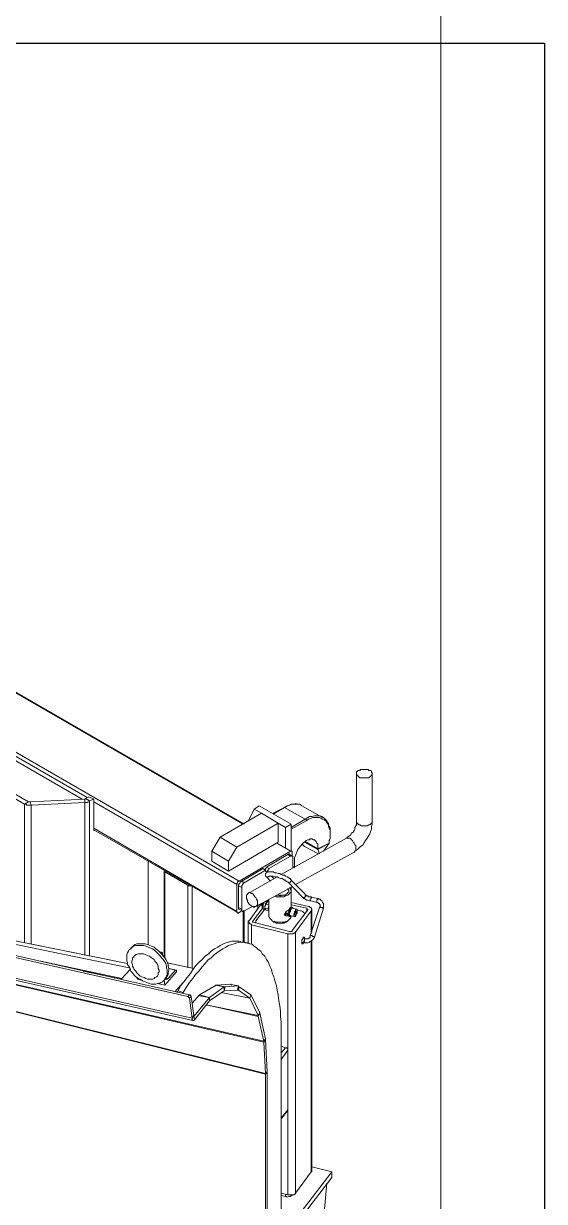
# Model space of a CAD drawing. Header units: millimetres. Extents: x 3 to 592, y 5 to 207.
# Drawn here: x 274.2 to 296.4, y 75 to 125.3 of the extents above; entities that cross this region are included whole.
import ezdxf

# ---------------------------------------------------------------- set-up
doc = ezdxf.new("R2010")
doc.units = ezdxf.units.MM
picture_1 = doc.add_image_def('image2.jpg', size_in_pixel=(500, 522))

msp = doc.modelspace()

# ---------------------------------------------------------------- linework, layer by layer
at = {"color": 9, "lineweight": 0, "true_color": 0xc0c0c0}
msp.add_lwpolyline([(291.994167, 5.221111), (291.994167, 204.822778)], dxfattribs=at)
at = {"color": 7, "lineweight": 0}
for points in [[(283.562778, 91.1225), (260.455833, 104.4575)], [(283.598056, 91.1225), (260.491111, 104.4575)], [(283.386389, 88.688333), (256.963333, 103.928333)], [(276.895278, 92.251389), (263.2075, 100.153611)], [(276.683611, 92.180833), (263.242778, 99.941944)], [(262.643056, 98.671944), (274.214167, 91.969167)], [(262.819444, 98.777778), (274.390556, 92.075)], [(288.395833, 93.274444), (288.395833, 91.228333)], [(289.066111, 91.228333), (289.066111, 93.274444)], [(274.461111, 92.075), (276.789444, 92.180833)], [(276.789444, 92.180833), (276.824722, 92.216111)], [(276.789444, 92.039722), (276.789444, 92.180833)], [(276.789444, 92.039722), (276.824722, 92.039722), (276.86, 92.039722), (276.895278, 92.039722), (276.930556, 92.075), (276.965833, 92.075), (277.001111, 92.075), (277.001111, 92.110278)], [(276.824722, 92.216111), (276.965833, 92.286667)], [(276.824722, 92.216111), (277.001111, 92.110278)], [(276.965833, 92.286667), (277.1775, 92.180833)], [(277.001111, 92.110278), (277.1775, 92.180833)], [(277.001111, 92.110278), (277.001111, 85.478056)], [(277.1775, 92.180833), (277.1775, 90.840278)], [(274.214167, 91.969167), (274.390556, 92.075)], [(274.214167, 91.969167), (274.249444, 91.969167), (274.284722, 91.969167), (274.32, 91.933889), (274.355278, 91.933889), (274.390556, 91.933889), (274.425833, 91.933889), (274.461111, 91.933889), (274.496389, 91.933889)], [(274.214167, 91.969167), (274.214167, 86.0425)], [(274.390556, 92.075), (274.425833, 92.075), (274.461111, 92.075)], [(274.461111, 92.075), (274.496389, 91.933889)], [(274.496389, 91.933889), (276.789444, 92.039722)], [(274.496389, 91.933889), (274.496389, 86.007222)], [(276.789444, 92.039722), (276.789444, 85.513333)], [(283.280556, 88.547222), (277.1775, 92.075)], [(284.021389, 91.7575), (283.774444, 91.228333)], [(284.021389, 91.7575), (284.233056, 91.898611)], [(284.338889, 91.581111), (284.021389, 91.7575)], [(285.608889, 91.1225), (284.233056, 91.898611)], [(285.326667, 91.828056), (284.832778, 91.581111)], [(285.326667, 91.828056), (284.832778, 91.545833)], [(285.926389, 91.969167), (285.891111, 91.969167), (285.785278, 92.004444), (285.714722, 91.969167), (285.644167, 91.969167), (285.538333, 91.933889), (285.467778, 91.898611), (285.361944, 91.863333), (285.326667, 91.828056)], [(285.961667, 91.969167), (285.891111, 91.969167), (285.785278, 91.969167), (285.714722, 91.969167), (285.608889, 91.969167), (285.538333, 91.933889), (285.4325, 91.898611), (285.326667, 91.828056)], [(286.208611, 91.334167), (285.326667, 91.828056)], [(286.0675, 91.898611), (286.032222, 91.933889), (285.961667, 91.969167)], [(286.949444, 91.404722), (286.0675, 91.898611)], [(282.575, 90.558056), (284.338889, 91.581111)], [(283.280556, 90.134722), (285.044444, 91.157778)], [(284.338889, 91.581111), (285.044444, 91.157778)], [(285.044444, 91.157778), (285.044444, 90.346389)], [(285.361944, 90.981389), (285.044444, 91.157778)], [(285.361944, 90.981389), (285.608889, 91.1225)], [(285.608889, 90.981389), (286.208611, 91.334167)], [(286.243889, 91.263611), (285.608889, 90.910833)], [(285.608889, 89.958333), (285.608889, 91.1225)], [(286.208611, 91.334167), (286.314444, 91.404722), (286.385, 91.44), (286.490833, 91.44), (286.596667, 91.475278), (286.667222, 91.475278), (286.737778, 91.475278), (286.843611, 91.475278)], [(286.243889, 91.263611), (286.243889, 91.298889), (286.243889, 91.334167), (286.208611, 91.334167)], [(287.196389, 91.087222), (287.125833, 91.193056), (287.090556, 91.263611), (287.02, 91.298889), (286.949444, 91.334167), (286.878889, 91.369444), (286.808333, 91.404722), (286.737778, 91.404722), (286.631944, 91.404722), (286.526111, 91.404722), (286.455556, 91.369444), (286.349722, 91.334167), (286.243889, 91.263611)], [(286.843611, 91.475278), (286.914167, 91.44), (286.984722, 91.404722), (287.02, 91.369444), (287.055278, 91.334167)], [(287.196389, 91.157778), (287.161111, 91.193056), (287.125833, 91.263611), (287.090556, 91.298889), (287.055278, 91.334167)], [(287.231667, 90.346389), (287.231667, 90.381667), (287.266944, 90.522778), (287.266944, 90.628611), (287.266944, 90.734444), (287.266944, 90.840278), (287.266944, 90.946111), (287.231667, 91.016667), (287.196389, 91.1225), (287.196389, 91.157778)], [(287.196389, 91.087222), (287.196389, 91.1225), (287.196389, 91.157778)], [(287.231667, 90.311111), (287.231667, 90.416944), (287.266944, 90.522778), (287.266944, 90.628611), (287.266944, 90.734444), (287.266944, 90.840278), (287.231667, 90.946111), (287.196389, 91.016667), (287.196389, 91.087222)], [(288.395833, 91.228333), (288.395833, 91.193056), (288.395833, 91.157778), (288.395833, 91.087222), (288.360556, 91.051944), (288.325278, 90.981389), (288.325278, 90.910833), (288.29, 90.840278), (288.254722, 90.769722), (288.184167, 90.734444), (288.148889, 90.663889), (288.113611, 90.628611), (288.043056, 90.593333), (288.007778, 90.558056), (287.9725, 90.522778)], [(288.29, 89.923056), (288.325278, 89.958333), (288.431111, 90.028889), (288.501667, 90.099444), (288.572222, 90.17), (288.678056, 90.240556), (288.713333, 90.311111), (288.783889, 90.416944), (288.854444, 90.522778), (288.889722, 90.593333), (288.960278, 90.699167), (288.995556, 90.805), (289.030833, 90.910833), (289.030833, 91.016667), (289.066111, 91.1225), (289.066111, 91.228333)], [(288.960278, 91.087222), (288.925, 91.087222), (288.854444, 91.051944), (288.783889, 91.051944), (288.713333, 91.051944), (288.678056, 91.051944), (288.6075, 91.051944), (288.536944, 91.087222), (288.501667, 91.087222), (288.466389, 91.1225), (288.431111, 91.157778), (288.395833, 91.193056), (288.395833, 91.228333)], [(289.066111, 91.228333), (289.066111, 91.193056), (289.030833, 91.157778), (288.995556, 91.1225), (288.960278, 91.087222)], [(283.280556, 87.383056), (277.1775, 90.946111)], [(277.1775, 90.875556), (283.315833, 87.347778)], [(277.1775, 90.840278), (277.212778, 90.840278)], [(285.361944, 90.099444), (285.361944, 90.981389)], [(282.222222, 89.958333), (282.575, 90.558056)], [(282.575, 90.558056), (283.280556, 90.134722)], [(285.044444, 90.346389), (282.927778, 89.111667)], [(282.927778, 89.535), (283.280556, 90.134722)], [(285.573611, 89.958333), (284.973889, 90.311111)], [(285.608889, 89.958333), (285.009167, 90.311111)], [(287.9725, 90.522778), (285.185556, 88.970556)], [(285.75, 89.535), (285.75, 89.605556), (285.75, 89.676111), (285.785278, 89.781944), (285.820556, 89.8525), (285.855833, 89.958333), (285.891111, 90.028889), (285.926389, 90.099444), (285.996944, 90.17), (286.0675, 90.240556), (286.102778, 90.311111), (286.173333, 90.346389), (286.243889, 90.416944), (286.314444, 90.452222), (286.385, 90.452222), (286.420278, 90.4875), (286.490833, 90.4875), (286.561389, 90.452222), (286.596667, 90.452222), (286.631944, 90.416944), (286.667222, 90.381667), (286.7025, 90.311111), (286.737778, 90.275833), (286.737778, 90.205278), (286.737778, 90.134722), (286.737778, 90.064167)], [(286.173333, 90.17), (286.0675, 90.275833)], [(286.737778, 90.028889), (286.173333, 90.346389)], [(286.173333, 90.17), (286.773056, 89.8525)], [(286.773056, 89.8525), (286.173333, 90.17)], [(286.737778, 90.064167), (286.208611, 90.381667)], [(286.737778, 90.064167), (287.231667, 90.311111)], [(287.231667, 90.311111), (286.737778, 90.028889)], [(286.984722, 89.958333), (287.055278, 90.064167), (287.125833, 90.17), (287.196389, 90.275833), (287.231667, 90.311111)], [(286.984722, 89.958333), (287.055278, 90.064167), (287.125833, 90.17), (287.231667, 90.311111)], [(287.231667, 90.311111), (287.231667, 90.346389)], [(287.231667, 90.311111), (287.231667, 90.346389)], [(288.360556, 90.064167), (288.360556, 90.134722), (288.360556, 90.205278), (288.325278, 90.240556), (288.29, 90.311111), (288.254722, 90.346389), (288.219444, 90.416944), (288.184167, 90.452222), (288.148889, 90.4875), (288.113611, 90.522778), (288.043056, 90.522778), (288.007778, 90.522778), (287.9725, 90.522778)], [(282.222222, 89.958333), (282.927778, 89.535)], [(282.222222, 89.535), (282.222222, 89.958333)], [(285.573611, 89.958333), (283.386389, 88.688333)], [(284.550556, 89.288056), (285.467778, 89.817222)], [(284.656389, 89.2175), (285.573611, 89.746667)], [(285.467778, 89.817222), (285.503056, 89.8525), (285.538333, 89.8525), (285.538333, 89.817222)], [(285.573611, 89.746667), (285.467778, 89.817222)], [(285.644167, 89.746667), (285.538333, 89.817222)], [(285.644167, 89.923056), (285.644167, 89.958333), (285.608889, 89.958333), (285.573611, 89.958333)], [(285.679444, 89.676111), (285.679444, 89.711389), (285.679444, 89.746667), (285.644167, 89.746667), (285.644167, 89.781944), (285.608889, 89.781944), (285.608889, 89.746667), (285.573611, 89.746667)], [(285.644167, 89.781944), (285.644167, 89.923056)], [(285.679444, 89.676111), (285.679444, 89.252778)], [(285.785278, 88.547222), (288.29, 89.923056)], [(286.737778, 90.028889), (286.737778, 90.064167)], [(286.737778, 90.028889), (286.808333, 89.8525)], [(288.29, 89.923056), (288.325278, 89.958333), (288.360556, 89.993611), (288.360556, 90.028889), (288.360556, 90.064167)], [(281.269722, 83.82), (257.986389, 89.076389)], [(279.505833, 89.535), (279.505833, 85.971944)], [(280.211389, 89.076389), (280.176111, 89.076389), (280.176111, 89.111667), (280.176111, 89.146944)], [(280.176111, 89.111667), (280.176111, 85.478056)], [(281.199167, 88.511944), (280.211389, 89.076389)], [(280.211389, 85.442778), (280.211389, 89.076389)], [(282.222222, 89.535), (282.927778, 89.111667)], [(282.927778, 89.111667), (282.927778, 89.535)], [(283.492222, 88.688333), (284.409444, 89.2175)], [(283.598056, 88.617778), (284.515278, 89.146944)], [(284.515278, 89.146944), (284.409444, 89.2175)], [(284.550556, 89.288056), (284.550556, 89.252778), (284.515278, 89.2175), (284.515278, 89.182222), (284.48, 89.182222)], [(284.656389, 89.2175), (284.656389, 89.182222), (284.621111, 89.146944), (284.585833, 89.111667), (284.585833, 89.076389), (284.550556, 89.076389), (284.515278, 89.111667), (284.515278, 89.146944)], [(285.573611, 88.758889), (285.573611, 88.794167), (285.538333, 88.794167), (285.503056, 88.829444), (285.4325, 88.864722), (285.361944, 88.9), (285.326667, 88.935278), (285.256111, 88.935278), (285.185556, 88.970556), (285.115, 89.005833), (285.044444, 89.005833), (284.973889, 89.041111), (284.903333, 89.041111), (284.832778, 89.076389), (284.762222, 89.076389), (284.726944, 89.076389), (284.656389, 89.076389), (284.621111, 89.076389), (284.585833, 89.076389), (284.550556, 89.041111), (284.515278, 89.005833), (284.515278, 88.970556), (284.515278, 88.935278), (284.515278, 88.9), (284.550556, 88.864722)], [(284.550556, 89.288056), (284.656389, 89.2175)], [(285.75, 89.358611), (285.75, 89.323333), (285.75, 89.288056), (285.714722, 89.252778)], [(285.714722, 89.252778), (285.75, 89.358611)], [(285.75, 89.358611), (285.75, 89.535)], [(281.199167, 83.749444), (257.915833, 89.005833)], [(278.694444, 84.984167), (259.468056, 88.935278)], [(259.468056, 88.935278), (278.694444, 84.984167)], [(278.623889, 85.160556), (259.750278, 88.970556)], [(278.623889, 85.160556), (259.785556, 88.970556)], [(283.386389, 88.688333), (283.351111, 88.688333), (283.315833, 88.653056), (283.315833, 88.617778), (283.280556, 88.5825), (283.280556, 88.547222)], [(283.351111, 88.476667), (283.351111, 88.511944), (283.351111, 88.547222), (283.386389, 88.547222), (283.386389, 88.5825), (283.421667, 88.617778), (283.421667, 88.653056), (283.456944, 88.653056), (283.492222, 88.688333)], [(283.492222, 88.688333), (283.598056, 88.617778)], [(283.598056, 88.617778), (283.562778, 88.5825), (283.5275, 88.547222), (283.5275, 88.511944), (283.492222, 88.476667), (283.492222, 88.441389), (283.492222, 88.406111)], [(285.009167, 88.864722), (283.774444, 88.159167)], [(284.550556, 88.864722), (284.726944, 88.688333)], [(284.585833, 88.864722), (284.550556, 88.864722)], [(284.691667, 88.9), (284.656389, 88.9), (284.656389, 88.864722), (284.621111, 88.864722), (284.585833, 88.864722)], [(284.656389, 88.9), (284.691667, 88.9), (284.726944, 88.9), (284.762222, 88.9), (284.832778, 88.9), (284.903333, 88.864722), (284.938611, 88.864722), (285.009167, 88.864722), (285.079722, 88.829444), (285.150278, 88.794167), (285.220833, 88.794167), (285.291389, 88.758889), (285.326667, 88.723611), (285.361944, 88.723611), (285.397222, 88.688333), (285.4325, 88.653056), (285.467778, 88.653056)], [(284.868056, 88.794167), (284.762222, 88.9)], [(285.467778, 88.653056), (286.102778, 87.982778)], [(285.503056, 88.617778), (285.467778, 88.653056)], [(285.573611, 88.758889), (285.608889, 88.758889), (285.608889, 88.723611), (285.608889, 88.688333), (285.573611, 88.653056), (285.538333, 88.617778), (285.503056, 88.617778)], [(286.208611, 88.123889), (285.573611, 88.758889)], [(281.375556, 82.832222), (257.4925, 88.229722)], [(257.4925, 88.159167), (281.410833, 82.726389)], [(281.340278, 88.476667), (281.305, 88.476667), (281.269722, 88.476667), (281.234444, 88.476667), (281.199167, 88.511944)], [(281.199167, 84.984167), (281.199167, 88.511944)], [(281.375556, 84.948889), (281.375556, 88.441389)], [(283.280556, 88.547222), (283.280556, 87.383056)], [(283.492222, 88.406111), (283.351111, 88.476667)], [(283.351111, 87.559444), (283.351111, 88.476667)], [(283.492222, 87.488889), (283.492222, 88.406111)], [(284.091944, 87.594722), (285.644167, 88.441389)], [(284.903333, 88.053333), (284.973889, 88.018056), (285.044444, 88.018056), (285.150278, 88.018056), (285.220833, 88.018056), (285.291389, 88.018056), (285.361944, 88.053333), (285.397222, 88.053333), (285.467778, 88.088611), (285.503056, 88.123889), (285.538333, 88.159167), (285.573611, 88.194444), (285.608889, 88.229722), (285.608889, 88.300278), (285.573611, 88.335556), (285.573611, 88.370833), (285.538333, 88.406111)], [(284.973889, 88.088611), (285.044444, 88.088611), (285.115, 88.053333), (285.150278, 88.053333), (285.220833, 88.088611), (285.291389, 88.088611), (285.361944, 88.088611), (285.397222, 88.123889), (285.4325, 88.159167), (285.467778, 88.194444), (285.503056, 88.229722), (285.503056, 88.265), (285.503056, 88.300278), (285.467778, 88.335556), (285.467778, 88.370833)], [(285.009167, 88.088611), (285.044444, 88.088611), (285.115, 88.088611), (285.185556, 88.088611), (285.256111, 88.088611)], [(285.608889, 87.771111), (285.608889, 88.441389)], [(285.608889, 87.559444), (285.608889, 88.265)], [(286.208611, 88.123889), (286.208611, 88.088611), (286.243889, 88.053333), (286.208611, 88.018056), (286.173333, 87.982778), (286.138056, 87.982778)], [(286.490833, 87.982778), (286.455556, 88.018056), (286.420278, 88.018056), (286.349722, 88.018056), (286.314444, 88.053333), (286.279167, 88.053333), (286.243889, 88.088611), (286.208611, 88.088611), (286.208611, 88.123889)], [(284.444722, 81.844444), (259.009444, 87.665278)], [(259.009444, 87.665278), (284.444722, 81.809167)], [(283.351111, 87.559444), (283.492222, 87.488889)], [(283.386389, 87.488889), (283.351111, 87.488889), (283.351111, 87.524167), (283.351111, 87.559444)], [(283.950833, 87.594722), (283.598056, 87.418333)], [(284.338889, 87.735833), (283.809722, 86.995)], [(284.409444, 87.559444), (283.950833, 86.959722)], [(284.197778, 87.665278), (284.1625, 87.488889)], [(284.374167, 87.735833), (284.374167, 87.700556), (284.374167, 87.665278), (284.338889, 87.63), (284.374167, 87.63)], [(284.409444, 87.771111), (284.409444, 87.735833), (284.374167, 87.735833), (284.374167, 87.700556), (284.374167, 87.665278), (284.374167, 87.63), (284.374167, 87.594722), (284.374167, 87.559444)], [(284.409444, 87.735833), (284.374167, 87.735833)], [(284.374167, 87.63), (284.374167, 87.594722)], [(284.374167, 87.559444), (284.409444, 87.559444)], [(284.515278, 87.806389), (284.48, 87.806389), (284.444722, 87.771111), (284.444722, 87.735833), (284.409444, 87.700556), (284.409444, 87.63), (284.409444, 87.594722), (284.409444, 87.559444), (284.409444, 87.524167)], [(284.409444, 87.524167), (284.409444, 87.559444), (284.409444, 87.63), (284.409444, 87.665278), (284.409444, 87.700556), (284.444722, 87.735833), (284.444722, 87.771111), (284.48, 87.806389)], [(284.444722, 87.771111), (284.409444, 87.771111)], [(284.48, 87.594722), (284.515278, 87.665278)], [(284.48, 87.594722), (284.48, 87.63), (284.515278, 87.63), (284.515278, 87.665278)], [(284.48, 87.559444), (284.48, 87.594722)], [(284.48, 87.524167), (284.48, 87.559444)], [(284.585833, 87.806389), (284.515278, 87.806389)], [(284.515278, 87.700556), (284.515278, 87.735833)], [(284.515278, 87.735833), (284.550556, 87.735833)], [(284.515278, 87.665278), (284.515278, 87.700556)], [(284.515278, 87.700556), (284.656389, 87.665278)], [(284.621111, 87.876944), (284.550556, 87.806389)], [(284.550556, 87.735833), (284.550556, 87.771111)], [(284.550556, 87.771111), (284.585833, 87.771111)], [(284.550556, 87.735833), (284.550556, 87.771111)], [(284.585833, 87.771111), (284.585833, 87.806389)], [(284.585833, 87.806389), (284.656389, 87.806389)], [(284.656389, 87.912222), (284.656389, 87.876944), (284.621111, 87.876944)], [(284.621111, 87.876944), (284.621111, 87.806389)], [(284.621111, 87.524167), (284.656389, 87.63)], [(284.656389, 87.912222), (284.656389, 87.171389)], [(284.656389, 87.665278), (284.656389, 87.63)], [(284.656389, 87.63), (284.656389, 87.665278)], [(284.656389, 87.524167), (284.656389, 87.559444)], [(285.503056, 87.171389), (285.503056, 87.206667), (285.467778, 87.241944), (285.467778, 87.3125), (285.503056, 87.347778), (285.503056, 87.383056), (285.503056, 87.453611), (285.538333, 87.488889), (285.538333, 87.524167), (285.573611, 87.559444), (285.608889, 87.559444)], [(285.573611, 87.171389), (285.538333, 87.171389), (285.538333, 87.206667), (285.503056, 87.241944), (285.503056, 87.277222), (285.538333, 87.347778), (285.538333, 87.383056), (285.538333, 87.418333), (285.573611, 87.488889), (285.573611, 87.524167), (285.608889, 87.559444), (285.644167, 87.559444), (285.679444, 87.559444)], [(285.608889, 87.206667), (285.573611, 87.171389), (285.538333, 87.206667), (285.538333, 87.241944), (285.538333, 87.277222), (285.538333, 87.347778), (285.538333, 87.383056), (285.573611, 87.418333), (285.573611, 87.453611), (285.608889, 87.488889), (285.608889, 87.524167), (285.644167, 87.559444), (285.679444, 87.559444), (285.679444, 87.524167)], [(286.349722, 87.594722), (285.608889, 87.771111)], [(286.279167, 87.524167), (285.608889, 87.665278)], [(285.644167, 87.559444), (285.608889, 87.559444)], [(285.679444, 87.524167), (285.679444, 87.559444)], [(286.102778, 87.982778), (286.138056, 87.9475), (286.173333, 87.9475), (286.208611, 87.912222), (286.279167, 87.876944), (286.314444, 87.876944), (286.385, 87.841667), (286.420278, 87.841667), (286.455556, 87.841667)], [(286.138056, 87.982778), (286.102778, 87.982778)], [(286.455556, 87.418333), (286.490833, 87.453611), (286.490833, 87.488889), (286.455556, 87.524167), (286.455556, 87.559444), (286.420278, 87.559444), (286.385, 87.594722), (286.349722, 87.594722)], [(286.490833, 87.982778), (286.455556, 87.982778), (286.455556, 87.9475), (286.420278, 87.912222), (286.420278, 87.876944), (286.420278, 87.841667)], [(286.420278, 87.841667), (286.455556, 87.841667)], [(286.808333, 87.559444), (286.420278, 86.36)], [(286.455556, 87.841667), (286.7025, 87.771111)], [(286.773056, 87.9475), (286.490833, 87.982778)], [(286.773056, 87.9475), (286.737778, 87.9475), (286.737778, 87.912222), (286.7025, 87.876944), (286.7025, 87.841667), (286.7025, 87.806389), (286.7025, 87.771111)], [(286.7025, 87.771111), (286.737778, 87.771111), (286.773056, 87.735833), (286.808333, 87.735833), (286.808333, 87.700556), (286.843611, 87.665278), (286.843611, 87.594722), (286.808333, 87.559444)], [(286.984722, 87.524167), (286.984722, 87.559444), (286.984722, 87.594722), (286.984722, 87.665278), (286.984722, 87.735833), (286.949444, 87.771111), (286.914167, 87.841667), (286.878889, 87.876944), (286.843611, 87.912222), (286.773056, 87.912222), (286.773056, 87.9475)], [(286.984722, 87.524167), (286.949444, 87.524167), (286.949444, 87.559444), (286.914167, 87.559444), (286.878889, 87.559444), (286.843611, 87.559444), (286.808333, 87.559444)], [(283.280556, 87.383056), (283.280556, 87.347778), (283.315833, 87.347778), (283.315833, 87.3125), (283.351111, 87.3125), (283.351111, 87.347778), (283.386389, 87.347778)], [(283.386389, 87.488889), (283.5275, 87.418333)], [(283.386389, 87.347778), (283.492222, 87.418333)], [(283.492222, 87.488889), (283.492222, 87.453611), (283.492222, 87.418333), (283.5275, 87.418333), (283.5275, 87.383056), (283.562778, 87.383056), (283.562778, 87.418333), (283.598056, 87.418333)], [(283.562778, 86.077778), (283.562778, 87.383056)], [(283.598056, 86.077778), (283.598056, 87.418333)], [(284.48, 87.488889), (284.091944, 86.995)], [(284.409444, 87.524167), (284.409444, 87.488889)], [(284.409444, 87.488889), (284.515278, 87.488889)], [(284.48, 87.524167), (284.621111, 87.488889)], [(284.48, 87.488889), (284.48, 87.524167)], [(284.515278, 87.488889), (284.48, 87.488889)], [(284.515278, 87.488889), (284.48, 87.488889)], [(284.515278, 87.453611), (284.515278, 87.488889)], [(284.515278, 87.453611), (284.656389, 87.418333)], [(284.621111, 87.524167), (284.621111, 87.488889)], [(284.656389, 87.488889), (284.621111, 87.488889), (284.621111, 87.524167)], [(284.621111, 87.488889), (284.656389, 87.488889)], [(284.656389, 87.418333), (284.656389, 87.488889)], [(284.656389, 87.171389), (284.691667, 87.100833), (284.726944, 87.065556), (284.762222, 87.030278), (284.7975, 86.995)], [(284.7975, 86.995), (284.868056, 86.959722), (284.903333, 86.959722), (284.973889, 86.924444), (285.044444, 86.924444), (285.150278, 86.924444), (285.220833, 86.924444), (285.291389, 86.924444), (285.361944, 86.959722), (285.397222, 86.959722), (285.467778, 86.995), (285.503056, 87.030278), (285.538333, 87.065556), (285.573611, 87.100833), (285.608889, 87.171389)], [(285.503056, 87.418333), (285.503056, 87.453611), (285.467778, 87.418333), (285.4325, 87.418333), (285.397222, 87.383056), (285.361944, 87.347778), (285.361944, 87.3125), (285.326667, 87.277222), (285.326667, 87.241944), (285.361944, 87.206667), (285.397222, 87.206667), (285.4325, 87.206667)], [(285.326667, 87.241944), (285.361944, 87.241944), (285.397222, 87.277222), (285.4325, 87.3125)], [(285.361944, 87.347778), (285.361944, 87.3125), (285.397222, 87.277222), (285.4325, 87.277222)], [(285.361944, 87.3125), (285.4325, 87.3125)], [(285.4325, 87.206667), (285.467778, 87.241944)], [(285.503056, 87.171389), (285.538333, 87.171389)], [(285.644167, 87.524167), (285.608889, 87.524167), (285.608889, 87.488889), (285.573611, 87.453611), (285.573611, 87.418333), (285.573611, 87.383056), (285.538333, 87.347778), (285.538333, 87.277222), (285.538333, 87.241944), (285.573611, 87.206667)], [(285.573611, 87.171389), (285.573611, 87.206667)], [(285.573611, 87.206667), (285.75, 87.171389)], [(285.608889, 87.171389), (285.608889, 87.206667)], [(285.820556, 87.488889), (285.644167, 87.524167)], [(285.644167, 86.571667), (286.314444, 87.453611)], [(285.75, 87.171389), (285.714722, 87.206667), (285.714722, 87.241944), (285.714722, 87.277222), (285.75, 87.3125)], [(285.75, 87.3125), (285.75, 87.347778), (285.75, 87.383056), (285.785278, 87.418333), (285.785278, 87.453611), (285.820556, 87.488889)], [(285.785278, 87.383056), (285.75, 87.3125)], [(285.75, 87.3125), (285.75, 87.241944)], [(285.75, 87.241944), (285.785278, 87.241944)], [(285.75, 87.241944), (285.785278, 87.241944)], [(285.820556, 87.418333), (285.785278, 87.383056)], [(285.785278, 86.501111), (286.455556, 87.418333)], [(285.785278, 87.347778), (285.820556, 87.3125)], [(285.785278, 87.241944), (285.820556, 87.3125)], [(285.820556, 87.3125), (285.820556, 87.418333)], [(285.996944, 87.418333), (285.855833, 87.453611)], [(286.173333, 87.277222), (286.173333, 87.3125), (286.138056, 87.347778), (286.102778, 87.383056), (286.032222, 87.418333), (285.996944, 87.418333)], [(286.314444, 87.453611), (286.314444, 87.488889), (286.279167, 87.488889), (286.279167, 87.524167)], [(286.279167, 87.524167), (286.279167, 87.418333)], [(286.455556, 87.418333), (286.455556, 86.430556)], [(286.490833, 86.501111), (286.490833, 87.488889)], [(286.596667, 86.289444), (286.984722, 87.524167)], [(258.903611, 86.818611), (284.515278, 80.433333)], [(284.515278, 80.468611), (258.938889, 86.818611)], [(283.809722, 86.995), (283.774444, 86.995), (283.774444, 86.959722), (283.774444, 86.924444), (283.809722, 86.924444), (283.809722, 86.889167), (283.845, 86.853889), (283.880278, 86.853889), (283.915556, 86.818611)], [(283.774444, 86.959722), (283.774444, 86.007222)], [(283.915556, 86.818611), (285.467778, 86.430556)], [(283.915556, 86.818611), (283.915556, 85.971944)], [(283.950833, 86.959722), (283.950833, 86.924444), (283.986111, 86.924444)], [(283.986111, 86.924444), (285.538333, 86.536389)], [(284.091944, 86.995), (284.091944, 86.959722), (284.091944, 86.924444), (284.091944, 86.889167)], [(284.091944, 86.924444), (284.091944, 86.889167)], [(284.7975, 86.995), (284.832778, 86.959722), (284.868056, 86.924444), (284.903333, 86.924444), (284.973889, 86.889167), (285.044444, 86.889167), (285.115, 86.853889), (285.150278, 86.853889), (285.220833, 86.889167), (285.291389, 86.889167), (285.361944, 86.924444), (285.397222, 86.924444), (285.4325, 86.959722), (285.467778, 86.995)], [(285.538333, 86.536389), (285.573611, 86.536389), (285.608889, 86.536389), (285.644167, 86.536389), (285.644167, 86.571667)], [(283.492222, 86.077778), (283.386389, 86.113056), (283.280556, 86.113056), (283.174722, 86.113056), (283.068889, 86.113056), (282.927778, 86.077778), (282.821944, 86.0425), (282.716111, 86.007222), (282.575, 85.936667), (282.469167, 85.866111), (282.328056, 85.795556), (282.186944, 85.689722), (282.081111, 85.583889), (281.94, 85.478056), (281.798889, 85.336944), (281.693056, 85.231111), (281.551944, 85.09), (281.410833, 84.913611), (281.305, 84.737222), (281.163889, 84.560833), (281.022778, 84.384444), (280.881667, 84.208056), (280.775833, 83.996389)], [(285.185556, 81.844444), (285.185556, 82.126667), (285.185556, 82.373611), (285.185556, 82.655833), (285.150278, 82.902778), (285.150278, 83.114444), (285.115, 83.361389), (285.079722, 83.573056), (285.044444, 83.82), (285.009167, 84.031667), (284.973889, 84.208056), (284.903333, 84.419722), (284.868056, 84.596111), (284.7975, 84.7725), (284.762222, 84.913611), (284.691667, 85.054722), (284.621111, 85.231111), (284.550556, 85.336944), (284.48, 85.478056), (284.374167, 85.583889), (284.303611, 85.689722), (284.197778, 85.760278), (284.127222, 85.830833), (284.021389, 85.901389), (283.950833, 85.971944), (283.845, 86.007222), (283.739167, 86.0425), (283.633333, 86.0425), (283.5275, 86.077778), (283.421667, 86.077778), (283.280556, 86.0425), (283.174722, 86.007222), (283.068889, 85.971944), (282.927778, 85.936667), (282.821944, 85.866111), (282.680833, 85.795556), (282.575, 85.725), (282.433889, 85.619167), (282.328056, 85.548611), (282.186944, 85.4075), (282.045833, 85.301667), (281.94, 85.160556), (281.798889, 85.019444), (281.657778, 84.843056), (281.516667, 84.701944), (281.410833, 84.525556), (281.269722, 84.349167), (281.128611, 84.1375), (280.9875, 83.925833)], [(283.739167, 86.0425), (283.492222, 86.077778)], [(285.467778, 86.430556), (285.538333, 86.430556), (285.573611, 86.430556), (285.608889, 86.430556), (285.679444, 86.430556), (285.714722, 86.465833), (285.75, 86.465833), (285.785278, 86.501111)], [(285.467778, 86.430556), (285.467778, 75.282778)], [(285.785278, 86.501111), (285.785278, 75.353333)], [(286.138056, 86.077778), (286.138056, 86.0425), (286.102778, 86.007222), (286.0675, 86.007222), (286.0675, 86.0425), (286.0675, 86.077778), (286.0675, 86.113056), (286.0675, 86.183611), (286.102778, 86.218889), (286.102778, 86.254167), (286.138056, 86.289444)], [(286.0675, 86.077778), (286.173333, 86.0425)], [(286.208611, 86.218889), (286.102778, 86.254167)], [(286.138056, 86.289444), (286.173333, 86.289444), (286.173333, 86.254167), (286.173333, 86.218889)], [(286.173333, 86.0425), (286.173333, 86.077778), (286.138056, 86.113056), (286.173333, 86.113056), (286.173333, 86.148333), (286.173333, 86.183611), (286.173333, 86.218889), (286.208611, 86.218889)], [(286.173333, 86.0425), (286.208611, 86.0425), (286.243889, 86.0425), (286.314444, 86.0425), (286.385, 86.077778), (286.420278, 86.113056), (286.490833, 86.148333), (286.526111, 86.183611), (286.561389, 86.218889), (286.596667, 86.289444)], [(286.420278, 86.36), (286.420278, 86.324722), (286.420278, 86.289444), (286.385, 86.254167), (286.349722, 86.254167), (286.314444, 86.218889), (286.279167, 86.218889), (286.208611, 86.218889)], [(286.596667, 86.289444), (286.561389, 86.324722), (286.526111, 86.324722), (286.490833, 86.36), (286.455556, 86.36), (286.420278, 86.36)], [(286.455556, 86.113056), (286.455556, 76.270556)], [(286.490833, 76.305833), (286.490833, 86.148333)], [(278.765, 85.830833), (278.729722, 85.760278)], [(280.387778, 84.948889), (280.3525, 85.054722), (280.3525, 85.125278), (280.317222, 85.231111), (280.246667, 85.336944), (280.211389, 85.4075), (280.140833, 85.478056), (280.070278, 85.583889), (279.999722, 85.654444), (279.929167, 85.725), (279.823333, 85.795556), (279.752778, 85.866111), (279.646944, 85.901389), (279.576389, 85.936667), (279.470556, 85.971944), (279.364722, 86.007222), (279.294167, 86.007222), (279.188333, 86.007222), (279.117778, 86.007222), (279.011944, 86.007222), (278.941389, 85.971944), (278.870833, 85.936667), (278.835556, 85.866111), (278.765, 85.830833)], [(280.070278, 85.654444), (279.999722, 85.654444)], [(280.070278, 85.654444), (279.999722, 85.654444)], [(280.070278, 85.654444), (280.035, 85.619167)], [(280.105556, 85.619167), (280.070278, 85.654444)], [(280.105556, 85.548611), (280.105556, 85.619167)], [(274.919722, 85.266389), (278.376944, 84.525556)], [(281.446111, 84.948889), (280.317222, 85.195833)], [(278.341667, 84.490278), (276.718889, 84.843056)], [(278.729722, 84.913611), (278.341667, 84.490278)], [(279.011944, 84.560833), (279.047222, 84.490278)], [(280.211389, 84.243333), (280.705278, 84.807778)], [(280.246667, 84.525556), (280.281944, 84.560833), (280.317222, 84.631389), (280.3525, 84.701944), (280.3525, 84.7725), (280.387778, 84.878333), (280.387778, 84.948889)], [(280.67, 84.878333), (280.3525, 84.525556)], [(280.705278, 84.878333), (280.387778, 84.948889)], [(280.67, 84.878333), (280.387778, 84.948889)], [(280.705278, 84.878333), (280.67, 84.878333)], [(280.705278, 84.807778), (280.705278, 84.878333)], [(279.188333, 84.455), (279.047222, 84.490278)], [(280.211389, 84.243333), (279.893889, 84.313889)], [(280.176111, 84.455), (280.246667, 84.525556)], [(280.176111, 84.455), (280.211389, 84.243333)], [(280.3525, 84.525556), (280.317222, 84.490278), (280.281944, 84.490278), (280.246667, 84.490278), (280.246667, 84.525556)], [(280.3525, 84.525556), (280.246667, 84.525556)], [(280.634722, 83.961111), (280.9875, 84.349167)], [(281.693056, 83.82), (282.398611, 84.243333)], [(282.751389, 84.172778), (282.116389, 83.714167)], [(282.751389, 84.172778), (282.363333, 84.243333)], [(282.398611, 84.243333), (283.033611, 84.278611)], [(282.398611, 84.243333), (282.786667, 84.172778)], [(282.751389, 84.172778), (282.751389, 83.996389)], [(282.786667, 84.172778), (282.751389, 84.172778)], [(282.751389, 83.996389), (282.786667, 84.172778)], [(283.351111, 84.208056), (282.786667, 84.172778)], [(283.351111, 84.208056), (282.963056, 84.278611)], [(283.351111, 84.208056), (282.963056, 84.278611)], [(283.033611, 84.278611), (283.068889, 84.243333)], [(283.351111, 84.208056), (283.315833, 84.031667)], [(283.351111, 84.031667), (283.386389, 84.172778)], [(283.880278, 83.82), (283.386389, 84.172778)], [(280.740556, 83.925833), (280.740556, 83.961111), (280.775833, 83.996389)], [(280.775833, 83.996389), (280.9875, 83.925833)], [(280.9875, 83.925833), (280.9875, 83.890556)], [(281.199167, 83.749444), (281.269722, 83.82)], [(281.269722, 83.678889), (281.234444, 83.714167), (281.199167, 83.749444)], [(281.269722, 83.82), (281.305, 83.82), (281.305, 83.784722), (281.340278, 83.784722), (281.340278, 83.749444)], [(281.340278, 83.749444), (281.269722, 83.678889)], [(281.375556, 82.832222), (281.269722, 83.678889)], [(281.446111, 82.938056), (281.340278, 83.749444)], [(281.375556, 83.467222), (281.693056, 83.82)], [(282.116389, 83.714167), (281.446111, 82.902778)], [(282.116389, 83.573056), (281.481389, 82.761667)], [(281.693056, 83.82), (282.116389, 83.714167)], [(282.116389, 83.714167), (281.693056, 83.784722)], [(282.751389, 83.996389), (282.116389, 83.573056)], [(282.116389, 83.714167), (282.116389, 83.573056)], [(282.116389, 83.573056), (282.116389, 83.714167)], [(283.845, 83.678889), (282.610278, 83.925833)], [(282.610278, 83.925833), (283.845, 83.678889)], [(283.315833, 84.031667), (282.751389, 83.996389)], [(283.351111, 84.031667), (283.315833, 84.031667)], [(283.315833, 84.031667), (283.351111, 84.031667)], [(283.845, 83.678889), (283.351111, 84.031667)], [(283.880278, 83.82), (283.845, 83.678889)], [(283.845, 83.678889), (283.880278, 83.82)], [(284.197778, 82.938056), (283.845, 83.678889)], [(284.268333, 83.079167), (283.880278, 83.82)], [(284.197778, 82.938056), (281.975278, 83.396667)], [(281.975278, 83.396667), (284.197778, 82.902778)], [(284.268333, 83.079167), (284.197778, 82.938056)], [(284.197778, 82.902778), (284.268333, 83.043889)], [(284.268333, 83.043889), (284.268333, 83.079167)], [(284.515278, 81.950278), (284.268333, 83.043889)], [(281.446111, 82.938056), (281.375556, 82.832222)], [(281.481389, 82.761667), (281.446111, 82.726389), (281.410833, 82.726389), (281.375556, 82.761667), (281.375556, 82.832222)], [(281.446111, 82.902778), (281.446111, 82.8675), (281.446111, 82.902778), (281.446111, 82.938056)], [(281.481389, 82.761667), (281.446111, 82.902778)], [(284.197778, 82.902778), (284.197778, 82.938056)], [(284.444722, 81.844444), (284.197778, 82.902778)], [(284.515278, 81.950278), (284.444722, 81.844444)], [(284.444722, 81.809167), (284.515278, 81.915)], [(284.444722, 81.809167), (284.444722, 81.844444)], [(284.515278, 80.468611), (284.444722, 81.809167)], [(284.515278, 81.915), (284.515278, 81.950278)], [(284.585833, 80.539167), (284.515278, 81.915)], [(285.185556, 71.508056), (285.185556, 81.844444)], [(285.185556, 81.632778), (285.361944, 81.562222)], [(285.361944, 81.562222), (285.185556, 81.350556)], [(285.361944, 81.562222), (285.397222, 81.562222), (285.4325, 81.562222), (285.4325, 81.526944), (285.467778, 81.526944), (285.467778, 81.491667), (285.467778, 81.456389)], [(285.467778, 81.456389), (285.185556, 81.068333)], [(285.467778, 81.456389), (285.467778, 78.916389)], [(284.585833, 80.539167), (284.515278, 80.468611)], [(284.515278, 80.433333), (284.585833, 80.539167)], [(284.585833, 67.556944), (284.585833, 80.539167)], [(284.515278, 80.433333), (284.515278, 80.468611)], [(284.515278, 67.451111), (284.515278, 80.433333)], [(285.467778, 78.916389), (285.185556, 78.563611)], [(285.185556, 78.528333), (285.467778, 78.881111)], [(285.467778, 78.916389), (285.467778, 78.881111)], [(285.785278, 75.353333), (286.455556, 76.270556)], [(287.3375, 76.270556), (285.996944, 74.506667)], [(287.3375, 76.023611), (285.996944, 74.259722)], [(286.455556, 76.270556), (286.490833, 76.270556), (286.490833, 76.305833)], [(286.490833, 76.482222), (287.3375, 76.270556)], [(287.3375, 76.023611), (287.3375, 76.270556)], [(286.843611, 72.601667), (287.125833, 75.776667)], [(285.185556, 75.353333), (285.467778, 75.282778)], [(285.185556, 75.2475), (285.361944, 75.212222)], [(285.361944, 75.318056), (285.361944, 75.212222)], [(285.361944, 75.212222), (285.397222, 75.212222), (285.4325, 75.176944), (285.503056, 75.212222), (285.538333, 75.212222), (285.573611, 75.212222), (285.608889, 75.2475), (285.644167, 75.2475), (285.644167, 75.282778)], [(285.467778, 75.282778), (285.538333, 75.282778), (285.573611, 75.282778), (285.608889, 75.282778), (285.679444, 75.282778), (285.714722, 75.282778), (285.75, 75.318056), (285.785278, 75.318056), (285.785278, 75.353333)], [(285.644167, 75.282778), (285.679444, 75.282778)]]:
    msp.add_lwpolyline(points, dxfattribs=at)
for points in [[(288.960278, 93.133333), (288.925, 93.098056), (288.854444, 93.098056), (288.783889, 93.098056), (288.713333, 93.098056), (288.678056, 93.098056), (288.6075, 93.098056), (288.536944, 93.098056), (288.501667, 93.133333), (288.466389, 93.168611), (288.431111, 93.203889), (288.395833, 93.239167), (288.395833, 93.274444), (288.395833, 93.309722), (288.395833, 93.345), (288.431111, 93.380278), (288.466389, 93.415556), (288.536944, 93.415556), (288.572222, 93.450833), (288.642778, 93.450833), (288.678056, 93.450833), (288.748611, 93.450833), (288.819167, 93.450833), (288.889722, 93.450833), (288.925, 93.415556), (288.995556, 93.415556), (289.030833, 93.380278), (289.030833, 93.345), (289.066111, 93.309722), (289.066111, 93.274444), (289.066111, 93.239167), (289.030833, 93.203889), (288.995556, 93.168611)], [(285.326667, 91.828056), (285.326667, 91.863333)], [(284.1625, 87.735833), (284.1625, 87.806389), (284.1625, 87.841667), (284.127222, 87.912222), (284.091944, 87.982778), (284.056667, 88.018056), (284.021389, 88.053333), (283.986111, 88.123889), (283.950833, 88.159167), (283.915556, 88.159167), (283.845, 88.194444), (283.809722, 88.194444), (283.774444, 88.159167), (283.739167, 88.159167), (283.739167, 88.123889), (283.703889, 88.088611), (283.703889, 88.053333), (283.703889, 87.982778), (283.703889, 87.9475), (283.739167, 87.876944), (283.739167, 87.806389), (283.774444, 87.771111), (283.809722, 87.700556), (283.845, 87.665278), (283.915556, 87.63), (283.950833, 87.594722), (283.986111, 87.594722), (284.021389, 87.559444), (284.056667, 87.594722), (284.091944, 87.594722), (284.127222, 87.63), (284.1625, 87.665278), (284.1625, 87.700556)], [(285.75, 87.3125), (285.714722, 87.277222), (285.714722, 87.241944), (285.714722, 87.206667), (285.75, 87.171389), (285.785278, 87.171389), (285.785278, 87.206667), (285.820556, 87.241944), (285.820556, 87.277222), (285.855833, 87.3125), (285.855833, 87.347778), (285.855833, 87.383056), (285.855833, 87.418333), (285.855833, 87.453611), (285.855833, 87.488889), (285.820556, 87.488889), (285.785278, 87.453611), (285.785278, 87.418333), (285.75, 87.383056), (285.75, 87.347778)], [(280.317222, 84.878333), (280.317222, 84.807778), (280.317222, 84.701944), (280.281944, 84.631389), (280.246667, 84.560833), (280.211389, 84.490278), (280.176111, 84.455), (280.105556, 84.384444), (280.035, 84.349167), (279.964444, 84.313889), (279.893889, 84.313889), (279.823333, 84.278611), (279.7175, 84.278611), (279.646944, 84.278611), (279.541111, 84.313889), (279.435278, 84.349167), (279.364722, 84.384444), (279.258889, 84.419722), (279.153056, 84.490278), (279.0825, 84.525556), (278.976667, 84.596111), (278.906111, 84.666667), (278.835556, 84.7725), (278.765, 84.843056), (278.729722, 84.948889), (278.694444, 85.019444), (278.623889, 85.125278), (278.623889, 85.195833), (278.588611, 85.301667), (278.588611, 85.372222), (278.588611, 85.478056), (278.588611, 85.548611), (278.623889, 85.619167), (278.659167, 85.689722), (278.694444, 85.760278), (278.765, 85.795556), (278.800278, 85.866111), (278.870833, 85.901389), (278.976667, 85.936667), (279.047222, 85.936667), (279.117778, 85.936667), (279.223611, 85.936667), (279.294167, 85.936667), (279.4, 85.901389), (279.505833, 85.866111), (279.576389, 85.830833), (279.682222, 85.795556), (279.788056, 85.725), (279.858611, 85.654444), (279.929167, 85.583889), (279.999722, 85.513333), (280.070278, 85.4075), (280.140833, 85.336944), (280.211389, 85.231111), (280.246667, 85.160556), (280.281944, 85.054722), (280.281944, 84.984167)], [(279.964444, 84.878333), (279.929167, 84.948889), (279.929167, 85.054722), (279.893889, 85.125278), (279.858611, 85.195833), (279.788056, 85.266389), (279.752778, 85.336944), (279.682222, 85.372222), (279.611667, 85.442778), (279.541111, 85.478056), (279.470556, 85.513333), (279.364722, 85.548611), (279.294167, 85.583889), (279.223611, 85.583889), (279.153056, 85.583889), (279.0825, 85.583889), (279.011944, 85.548611), (278.976667, 85.548611), (278.906111, 85.478056), (278.870833, 85.442778), (278.835556, 85.4075), (278.835556, 85.336944), (278.800278, 85.266389), (278.800278, 85.195833), (278.835556, 85.125278), (278.835556, 85.054722), (278.870833, 84.984167), (278.906111, 84.913611), (278.976667, 84.843056), (279.011944, 84.7725), (279.0825, 84.701944), (279.153056, 84.631389), (279.223611, 84.596111), (279.329444, 84.560833), (279.4, 84.525556), (279.470556, 84.490278), (279.541111, 84.490278), (279.611667, 84.490278), (279.682222, 84.490278), (279.752778, 84.525556), (279.788056, 84.560833), (279.858611, 84.596111), (279.893889, 84.631389), (279.929167, 84.701944), (279.929167, 84.7725), (279.964444, 84.807778)]]:
    msp.add_lwpolyline(points, close=True, dxfattribs=at)

# ---------------------------------------------------------------- pictures from other files: only their frames are drawn
image = msp.add_image(picture_1, insert=(223.91014, 48.573409), size_in_units=(72.51, 75.913938))
image.dxf.flags = 7

doc.saveas('drawing.dxf')
